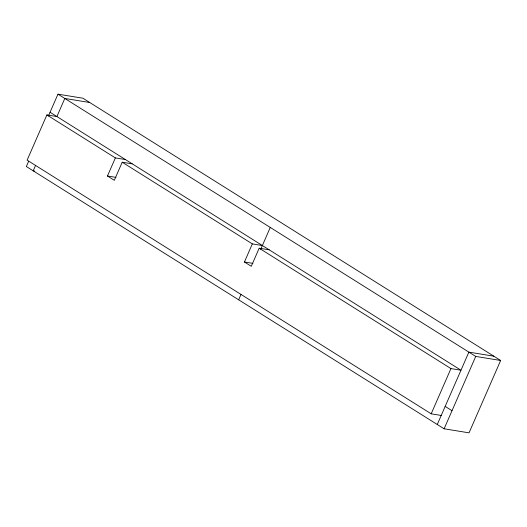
<?xml version="1.0" encoding="UTF-8"?>
<svg xmlns="http://www.w3.org/2000/svg" width="527" height="527" viewBox="0 0 527 527"><rect width="100%" height="100%" fill="white"/><g stroke="black" fill="none" stroke-linecap="round" stroke-linejoin="round"><path stroke-width="0.79" d="M89.735 102.508L64.814 98.457L56.909 116.553L46.883 114.919L27.121 160.149L431.185 413.82L441.218 415.447M28.656 161.249L26.35 166.525L444.116 428.794L469.037 432.838L500.65 360.475L82.884 98.206L57.963 94.162L48.418 116.019M35.507 165.55L33.201 170.827L34.756 171.077M132.244 163.844L122.211 162.217L114.313 180.306L107.462 176.005L115.367 157.916L125.4 159.543M269.218 249.831L259.185 248.204L251.28 266.293L244.436 261.998L252.334 243.902L262.367 245.536M238.659 299.81L240.964 294.534M260.72 249.304L270.272 227.44M431.185 413.82L450.947 368.59L460.973 370.217L50.065 112.251M437.265 424.492L468.878 352.128L493.799 356.173M444.116 428.794L475.729 356.43L500.65 360.475M107.462 176.005L115.98 177.388M244.436 261.998L252.92 263.375M57.963 94.162L475.729 356.43M46.883 114.919L115.367 157.916M122.211 162.217L252.334 243.902M259.185 248.204L450.947 368.59M445.17 406.403L452.014 410.704"/></g></svg>
